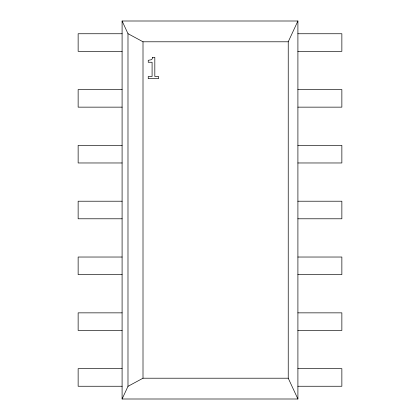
<?xml version="1.0" encoding="UTF-8"?>
<svg xmlns="http://www.w3.org/2000/svg" width="420" height="420" viewBox="0 0 420 420"><rect width="100%" height="100%" fill="white"/><g stroke="black" fill="none" stroke-linecap="round" stroke-linejoin="round"><path stroke-width="0.63" d="M122.094 399L127.985 386.332L127.985 33.668L122.094 21L297.906 21L297.906 399L122.094 399L122.094 21M297.906 399L288.236 378.21L288.236 41.79L297.906 21M127.985 386.332L143.005 378.21L288.236 378.21M122.094 33.747L78.141 33.747L78.141 51.329L122.094 51.329M297.906 33.747L341.859 33.747L341.859 51.329L297.906 51.329M127.985 33.668L143.005 41.79L288.236 41.79M122.094 89.565L78.141 89.565L78.141 107.147L122.094 107.147M297.906 89.565L341.859 89.565L341.859 107.147L297.906 107.147M122.094 145.388L78.141 145.388L78.141 162.971L122.094 162.971M297.906 145.388L341.859 145.388L341.859 162.971L297.906 162.971M122.094 201.212L78.141 201.212L78.141 218.789L122.094 218.789M297.906 201.212L341.859 201.212L341.859 218.789L297.906 218.789M122.094 257.029L78.141 257.029L78.141 274.612L122.094 274.612M297.906 257.029L341.859 257.029L341.859 274.612L297.906 274.612M122.094 312.853L78.141 312.853L78.141 330.435L122.094 330.435M297.906 312.853L341.859 312.853L341.859 330.435L297.906 330.435M122.094 368.671L78.141 368.671L78.141 386.253L122.094 386.253M297.906 368.671L341.859 368.671L341.859 386.253L297.906 386.253M143.005 41.79L143.005 378.21M152.612 57.351L152.261 58.8L151.452 59.698L148.239 60.317L148.239 62.26L152.087 62.26L152.087 76.487L148.239 76.487L148.239 78.656L158.587 78.656L158.587 76.487L154.822 76.487L154.822 57.351L152.612 57.351"/></g></svg>
